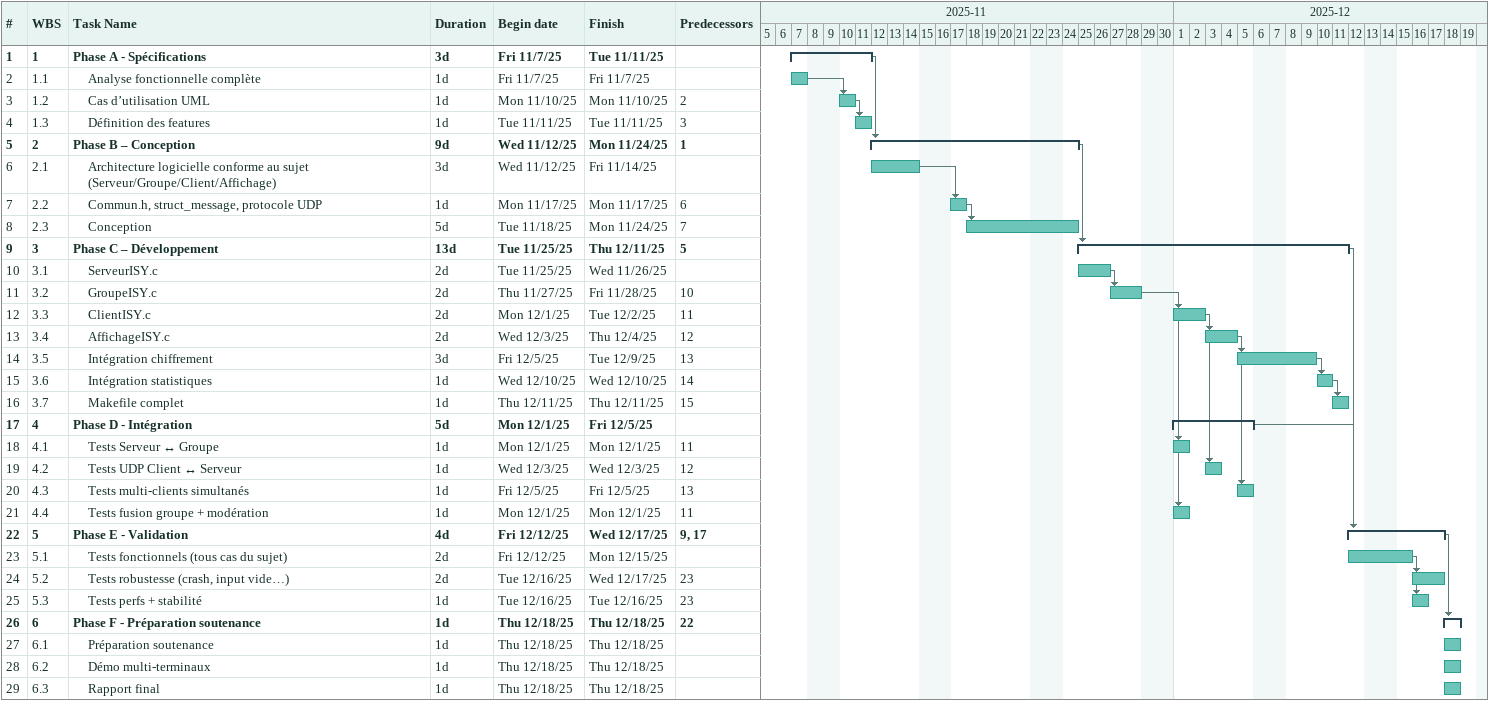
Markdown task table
| ID | WBS | Task | Duration | Start | Finish | Predecessors |
|---|---|---|---|---|---|---|
| 1 | 1 | **Phase A - Spécifications** | 3d | 2025-11-07 | 2025-11-11 |  |
| 2 | 1.1 | Analyse fonctionnelle complète | 1d | 2025-11-07 | 2025-11-07 |  |
| 3 | 1.2 | Cas d’utilisation UML | 1d | 2025-11-10 | 2025-11-10 | 2 |
| 4 | 1.3 | Définition des features | 1d | 2025-11-11 | 2025-11-11 | 3 |
| 5 | 2 | **Phase B – Conception** | 9d | 2025-11-12 | 2025-11-24 | 1 |
| 6 | 2.1 | Architecture logicielle conforme au sujet (Serveur/Groupe/Client/Affichage) | 3d | 2025-11-12 | 2025-11-14 |  |
| 7 | 2.2 | Commun.h, struct_message, protocole UDP | 1d | 2025-11-17 | 2025-11-17 | 6 |
| 8 | 2.3 | Conception | 5d | 2025-11-18 | 2025-11-24 | 7 |
| 9 | 3 | **Phase C – Développement** | 13d | 2025-11-25 | 2025-12-11 | 5 |
| 10 | 3.1 | ServeurISY.c | 2d | 2025-11-25 | 2025-11-26 |  |
| 11 | 3.2 | GroupeISY.c | 2d | 2025-11-27 | 2025-11-28 | 10 |
| 12 | 3.3 | ClientISY.c | 2d | 2025-12-01 | 2025-12-02 | 11 |
| 13 | 3.4 | AffichageISY.c | 2d | 2025-12-03 | 2025-12-04 | 12 |
| 14 | 3.5 | Intégration chiffrement | 3d | 2025-12-05 | 2025-12-09 | 13 |
| 15 | 3.6 | Intégration statistiques | 1d | 2025-12-10 | 2025-12-10 | 14 |
| 16 | 3.7 | Makefile complet | 1d | 2025-12-11 | 2025-12-11 | 15 |
| 17 | 4 | **Phase D - Intégration** | 5d | 2025-12-01 | 2025-12-05 |  |
| 18 | 4.1 | Tests Serveur ↔ Groupe | 1d | 2025-12-01 | 2025-12-01 | 11 |
| 19 | 4.2 | Tests UDP Client ↔ Serveur | 1d | 2025-12-03 | 2025-12-03 | 12 |
| 20 | 4.3 | Tests multi-clients simultanés | 1d | 2025-12-05 | 2025-12-05 | 13 |
| 21 | 4.4 | Tests fusion groupe + modération | 1d | 2025-12-01 | 2025-12-01 | 11 |
| 22 | 5 | **Phase E - Validation** | 4d | 2025-12-12 | 2025-12-17 | 9, 17 |
| 23 | 5.1 | Tests fonctionnels (tous cas du sujet) | 2d | 2025-12-12 | 2025-12-15 |  |
| 24 | 5.2 | Tests robustesse (crash, input vide…) | 2d | 2025-12-16 | 2025-12-17 | 23 |
| 25 | 5.3 | Tests perfs + stabilité | 1d | 2025-12-16 | 2025-12-16 | 23 |
| 26 | 6 | **Phase F - Préparation soutenance** | 1d | 2025-12-18 | 2025-12-18 | 22 |
| 27 | 6.1 | Préparation soutenance | 1d | 2025-12-18 | 2025-12-18 |  |
| 28 | 6.2 | Démo multi-terminaux | 1d | 2025-12-18 | 2025-12-18 |  |
| 29 | 6.3 | Rapport final | 1d | 2025-12-18 | 2025-12-18 |  |
